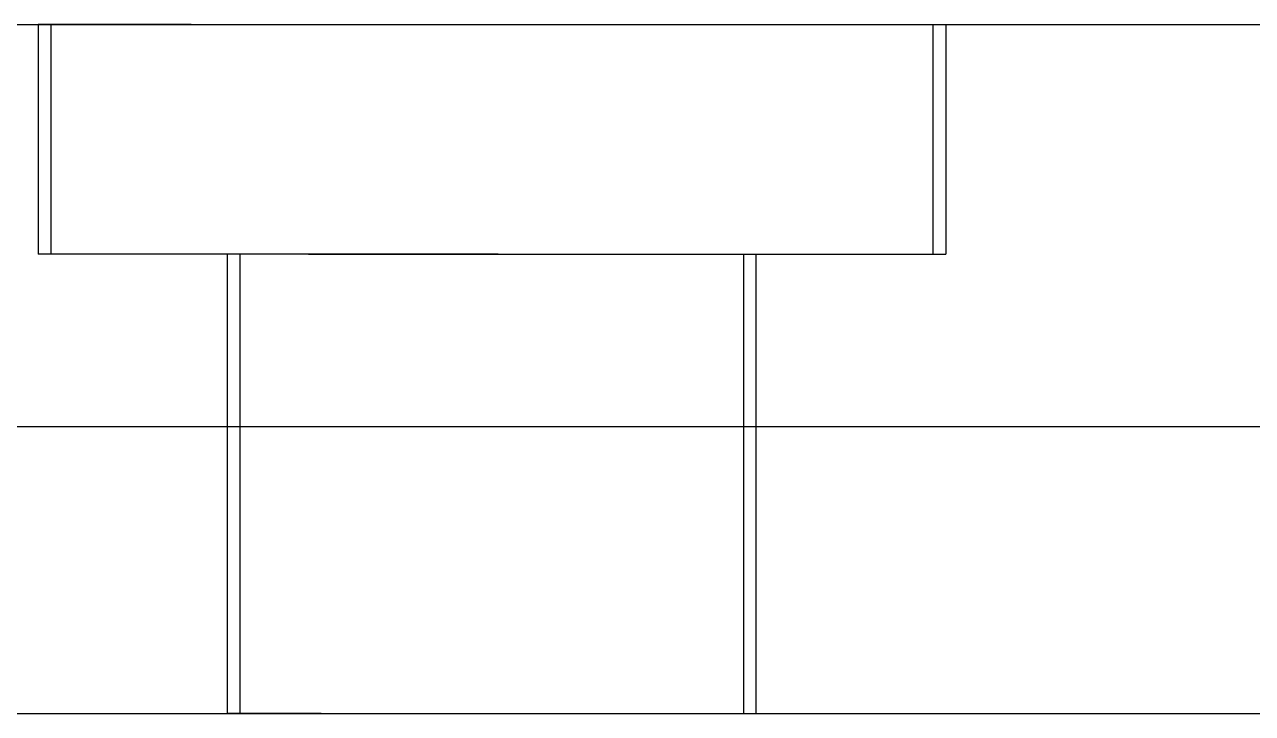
# Model space of a CAD drawing. Header units: millimetres. Extents: x -70 to 246, y -216 to 66.
# Drawn here: x 197.32 to 208.02, y -180 to -174 of the extents above; entities that cross this region are included whole.
import ezdxf

# ---------------------------------------------------------------- set-up
doc = ezdxf.new("R2010")
doc.units = ezdxf.units.MM
doc.layers.add('SIDE_YZ', color=7, linetype='Continuous')

msp = doc.modelspace()

# ---------------------------------------------------------------- linework, layer by layer
at = {"layer": 'SIDE_YZ'}
for p, q in [((195.599, -174), (198.136, -174)), ((196.31, -174), (197.438, -174)), ((197.441, -174), (197.435, -174)), ((197.435, -174), (197.435, -176)), ((197.438, -174), (198.538, -174)), ((197.454, -174), (197.441, -174)), ((197.472, -174), (197.454, -174)), ((197.497, -174), (197.472, -174)), ((197.527, -174), (197.497, -174)), ((197.564, -174), (197.527, -174)), ((197.552, -174), (197.545, -174)), ((197.545, -174), (197.545, -176)), ((197.564, -174), (197.552, -174)), ((197.606, -174), (197.564, -174)), ((197.582, -174), (197.564, -174)), ((197.607, -174), (197.582, -174)), ((197.655, -174), (197.606, -174)), ((197.637, -174), (197.607, -174)), ((197.674, -174), (197.637, -174)), ((197.709, -174), (197.655, -174)), ((197.717, -174), (197.674, -174)), ((197.769, -174), (197.709, -174)), ((197.765, -174), (197.717, -174)), ((197.82, -174), (197.765, -174)), ((197.835, -174), (197.769, -174)), ((197.88, -174), (197.82, -174)), ((197.906, -174), (197.835, -174)), ((197.945, -174), (197.88, -174)), ((197.983, -174), (197.906, -174)), ((198.017, -174), (197.945, -174)), ((198.065, -174), (197.983, -174)), ((198.093, -174), (198.017, -174)), ((198.152, -174), (198.065, -174)), ((198.175, -174), (198.093, -174)), ((198.136, -174), (200.645, -174)), ((198.244, -174), (198.152, -174)), ((198.262, -174), (198.175, -174)), ((198.341, -174), (198.244, -174)), ((198.354, -174), (198.262, -174)), ((198.443, -174), (198.341, -174)), ((198.451, -174), (198.354, -174)), ((198.549, -174), (198.443, -174)), ((198.553, -174), (198.451, -174)), ((198.538, -174), (199.609, -174)), ((198.549, -174), (198.66, -174)), ((198.66, -174), (198.553, -174)), ((198.66, -174), (198.775, -174)), ((198.77, -174), (198.66, -174)), ((198.77, -174), (198.885, -174)), ((198.775, -174), (198.894, -174)), ((198.885, -174), (199.004, -174)), ((198.894, -174), (199.017, -174)), ((199.004, -174), (199.127, -174)), ((199.017, -174), (199.143, -174)), ((199.127, -174), (199.254, -174)), ((199.143, -174), (199.273, -174)), ((199.254, -174), (199.384, -174)), ((199.273, -174), (199.407, -174)), ((199.384, -174), (199.517, -174)), ((199.407, -174), (199.543, -174)), ((199.517, -174), (199.653, -174)), ((199.543, -174), (199.682, -174)), ((199.609, -174), (200.648, -174)), ((199.653, -174), (199.792, -174)), ((199.682, -174), (199.824, -174)), ((199.792, -174), (199.934, -174)), ((199.824, -174), (199.968, -174)), ((199.934, -174), (200.078, -174)), ((199.968, -174), (200.114, -174)), ((200.078, -174), (200.225, -174)), ((200.114, -174), (200.263, -174)), ((200.225, -174), (200.373, -174)), ((200.263, -174), (200.413, -174)), ((200.373, -174), (200.523, -174)), ((200.413, -174), (200.564, -174)), ((200.523, -174), (200.674, -174)), ((200.564, -174), (200.717, -174)), ((200.645, -174), (203.121, -174)), ((200.648, -174), (201.655, -174)), ((200.674, -174), (200.827, -174)), ((200.717, -174), (200.87, -174)), ((200.827, -174), (200.98, -174)), ((200.87, -174), (201.024, -174)), ((200.98, -174), (201.135, -174)), ((201.024, -174), (201.179, -174)), ((201.135, -174), (201.29, -174)), ((201.179, -174), (201.334, -174)), ((201.29, -174), (201.445, -174)), ((201.334, -174), (201.489, -174)), ((201.445, -174), (201.6, -174)), ((201.489, -174), (201.644, -174)), ((201.6, -174), (201.754, -174)), ((201.644, -174), (201.798, -174)), ((201.655, -174), (202.628, -174)), ((201.754, -174), (201.909, -174)), ((201.798, -174), (201.952, -174)), ((201.909, -174), (202.062, -174)), ((201.952, -174), (202.105, -174)), ((202.062, -174), (202.215, -174)), ((202.105, -174), (202.256, -174)), ((202.215, -174), (202.366, -174)), ((202.256, -174), (202.406, -174)), ((202.366, -174), (202.516, -174)), ((202.406, -174), (202.554, -174)), ((202.516, -174), (202.664, -174)), ((202.554, -174), (202.7, -174)), ((202.628, -174), (203.565, -174)), ((202.664, -174), (202.811, -174)), ((202.7, -174), (202.845, -174)), ((202.811, -174), (202.955, -174)), ((202.845, -174), (202.986, -174)), ((202.955, -174), (203.097, -174)), ((202.986, -174), (203.126, -174)), ((203.097, -174), (203.236, -174)), ((203.121, -174), (205.56, -174)), ((203.126, -174), (203.262, -174)), ((203.236, -174), (203.372, -174)), ((203.262, -174), (203.395, -174)), ((203.372, -174), (203.505, -174)), ((203.395, -174), (203.525, -174)), ((203.505, -174), (203.635, -174)), ((203.525, -174), (203.652, -174)), ((203.565, -174), (204.465, -174)), ((203.635, -174), (203.762, -174)), ((203.652, -174), (203.775, -174)), ((203.762, -174), (203.885, -174)), ((203.775, -174), (203.894, -174)), ((203.885, -174), (204.004, -174)), ((203.894, -174), (204.009, -174)), ((204.004, -174), (204.119, -174)), ((204.009, -174), (204.119, -174)), ((204.119, -174), (204.226, -174)), ((204.119, -174), (204.23, -174)), ((204.226, -174), (204.327, -174)), ((204.23, -174), (204.336, -174)), ((204.327, -174), (204.424, -174)), ((204.336, -174), (204.438, -174)), ((204.424, -174), (204.517, -174)), ((204.438, -174), (204.535, -174)), ((204.465, -174), (205.326, -174)), ((204.517, -174), (204.604, -174)), ((204.535, -174), (204.627, -174)), ((204.604, -174), (204.686, -174)), ((204.627, -174), (204.714, -174)), ((204.686, -174), (204.762, -174)), ((204.714, -174), (204.796, -174)), ((204.762, -174), (204.833, -174)), ((204.796, -174), (204.873, -174)), ((204.833, -174), (204.899, -174)), ((204.873, -174), (204.944, -174)), ((204.899, -174), (204.959, -174)), ((204.944, -174), (205.01, -174)), ((204.959, -174), (205.014, -174)), ((205.01, -174), (205.07, -174)), ((205.014, -174), (205.062, -174)), ((205.062, -174), (205.105, -174)), ((205.07, -174), (205.124, -174)), ((205.105, -174), (205.141, -174)), ((205.124, -174), (205.172, -174)), ((205.141, -174), (205.172, -174)), ((205.172, -174), (205.197, -174)), ((205.172, -174), (205.215, -174)), ((205.197, -174), (205.215, -174)), ((205.215, -174), (205.227, -174)), ((205.215, -174), (205.252, -174)), ((205.227, -174), (205.233, -174)), ((205.233, -174), (205.233, -176)), ((205.252, -174), (205.282, -174)), ((205.282, -174), (205.307, -174)), ((205.307, -174), (205.325, -174)), ((205.325, -174), (205.338, -174)), ((205.326, -174), (206.147, -174)), ((205.338, -174), (205.344, -174)), ((205.344, -174), (205.344, -176)), ((205.56, -174), (207.959, -174)), ((206.147, -174), (206.927, -174)), ((206.927, -174), (207.664, -174)), ((207.664, -174), (208.358, -174)), ((207.959, -174), (210.314, -174)), ((197.441, -176), (197.435, -176)), ((197.454, -176), (197.441, -176)), ((197.472, -176), (197.454, -176)), ((197.497, -176), (197.472, -176)), ((197.527, -176), (197.497, -176)), ((197.564, -176), (197.527, -176)), ((197.552, -176), (197.545, -176)), ((197.564, -176), (197.552, -176)), ((197.606, -176), (197.564, -176)), ((197.582, -176), (197.564, -176)), ((197.607, -176), (197.582, -176)), ((197.655, -176), (197.606, -176)), ((197.637, -176), (197.607, -176)), ((197.674, -176), (197.637, -176)), ((197.709, -176), (197.655, -176)), ((197.717, -176), (197.674, -176)), ((197.769, -176), (197.709, -176)), ((197.765, -176), (197.717, -176)), ((197.82, -176), (197.765, -176)), ((197.835, -176), (197.769, -176)), ((197.88, -176), (197.82, -176)), ((197.906, -176), (197.835, -176)), ((197.945, -176), (197.88, -176)), ((197.983, -176), (197.906, -176)), ((198.017, -176), (197.945, -176)), ((198.065, -176), (197.983, -176)), ((198.093, -176), (198.017, -176)), ((198.152, -176), (198.065, -176)), ((198.175, -176), (198.093, -176)), ((198.244, -176), (198.152, -176)), ((198.262, -176), (198.175, -176)), ((198.341, -176), (198.244, -176)), ((198.354, -176), (198.262, -176)), ((198.443, -176), (198.341, -176)), ((198.451, -176), (198.354, -176)), ((198.549, -176), (198.443, -176)), ((198.553, -176), (198.451, -176)), ((198.66, -176), (198.549, -176)), ((198.66, -176), (198.553, -176)), ((198.775, -176), (198.66, -176)), ((198.77, -176), (198.66, -176)), ((198.885, -176), (198.77, -176)), ((198.894, -176), (198.775, -176)), ((199.004, -176), (198.885, -176)), ((199.017, -176), (198.894, -176)), ((199.127, -176), (199.004, -176)), ((199.143, -176), (199.017, -176)), ((199.085, -180), (199.085, -176)), ((199.088, -176), (199.085, -176)), ((199.095, -176), (199.088, -176)), ((199.106, -176), (199.095, -176)), ((199.12, -176), (199.106, -176)), ((199.138, -176), (199.12, -176)), ((199.254, -176), (199.127, -176)), ((199.159, -176), (199.138, -176)), ((199.273, -176), (199.143, -176)), ((199.184, -176), (199.159, -176)), ((199.212, -176), (199.184, -176)), ((199.195, -180), (199.195, -176)), ((199.199, -176), (199.195, -176)), ((199.206, -176), (199.199, -176)), ((199.216, -176), (199.206, -176)), ((199.243, -176), (199.212, -176)), ((199.231, -176), (199.216, -176)), ((199.248, -176), (199.231, -176)), ((199.278, -176), (199.243, -176)), ((199.269, -176), (199.248, -176)), ((199.384, -176), (199.254, -176)), ((199.294, -176), (199.269, -176)), ((199.407, -176), (199.273, -176)), ((199.315, -176), (199.278, -176)), ((199.322, -176), (199.294, -176)), ((199.357, -176), (199.315, -176)), ((199.353, -176), (199.322, -176)), ((199.388, -176), (199.353, -176)), ((199.401, -176), (199.357, -176)), ((199.517, -176), (199.384, -176)), ((199.426, -176), (199.388, -176)), ((199.448, -176), (199.401, -176)), ((199.543, -176), (199.407, -176)), ((199.467, -176), (199.426, -176)), ((199.498, -176), (199.448, -176)), ((199.511, -176), (199.467, -176)), ((199.551, -176), (199.498, -176)), ((199.558, -176), (199.511, -176)), ((199.653, -176), (199.517, -176)), ((199.682, -176), (199.543, -176)), ((199.607, -176), (199.551, -176)), ((199.609, -176), (199.558, -176)), ((199.666, -176), (199.607, -176)), ((199.662, -176), (199.609, -176)), ((199.792, -176), (199.653, -176)), ((199.718, -176), (199.662, -176)), ((199.728, -176), (199.666, -176)), ((199.824, -176), (199.682, -176)), ((199.777, -176), (199.718, -176)), ((199.791, -176), (199.728, -176)), ((199.838, -176), (199.777, -176)), ((199.791, -176), (199.858, -176)), ((199.934, -176), (199.792, -176)), ((199.968, -176), (199.824, -176)), ((199.838, -176), (199.902, -176)), ((199.858, -176), (199.926, -176)), ((199.902, -176), (199.968, -176)), ((199.926, -176), (199.997, -176)), ((200.078, -176), (199.934, -176)), ((200.114, -176), (199.968, -176)), ((199.968, -176), (200.037, -176)), ((199.997, -176), (200.07, -176)), ((200.037, -176), (200.108, -176)), ((200.07, -176), (200.145, -176)), ((200.225, -176), (200.078, -176)), ((200.108, -176), (200.181, -176)), ((200.263, -176), (200.114, -176)), ((200.145, -176), (200.222, -176)), ((200.181, -176), (200.256, -176)), ((200.222, -176), (200.301, -176)), ((200.373, -176), (200.225, -176)), ((200.256, -176), (200.333, -176)), ((200.413, -176), (200.263, -176)), ((200.301, -176), (200.381, -176)), ((200.333, -176), (200.411, -176)), ((200.523, -176), (200.373, -176)), ((200.381, -176), (200.463, -176)), ((200.411, -176), (200.491, -176)), ((200.564, -176), (200.413, -176)), ((200.463, -176), (200.546, -176)), ((200.491, -176), (200.573, -176)), ((200.674, -176), (200.523, -176)), ((200.546, -176), (200.63, -176)), ((200.717, -176), (200.564, -176)), ((200.573, -176), (200.656, -176)), ((200.63, -176), (200.716, -176)), ((200.656, -176), (200.741, -176)), ((200.827, -176), (200.674, -176)), ((200.716, -176), (200.802, -176)), ((200.87, -176), (200.717, -176)), ((200.741, -176), (200.826, -176)), ((200.802, -176), (200.89, -176)), ((200.826, -176), (200.913, -176)), ((200.98, -176), (200.827, -176)), ((201.024, -176), (200.87, -176)), ((200.89, -176), (200.978, -176)), ((200.913, -176), (201, -176)), ((200.978, -176), (201.066, -176)), ((201.135, -176), (200.98, -176)), ((201, -176), (201.088, -176)), ((201.179, -176), (201.024, -176)), ((201.066, -176), (201.155, -176)), ((201.088, -176), (201.177, -176)), ((201.29, -176), (201.135, -176)), ((201.155, -176), (201.245, -176)), ((201.177, -176), (201.266, -176)), ((201.334, -176), (201.179, -176)), ((201.245, -176), (201.334, -176)), ((201.266, -176), (201.355, -176)), ((201.445, -176), (201.29, -176)), ((201.334, -176), (201.489, -176)), ((201.334, -176), (201.424, -176)), ((201.355, -176), (201.445, -176)), ((201.424, -176), (201.513, -176)), ((201.445, -176), (201.6, -176)), ((201.445, -176), (201.534, -176)), ((201.489, -176), (201.644, -176)), ((201.513, -176), (201.602, -176)), ((201.534, -176), (201.623, -176)), ((201.6, -176), (201.754, -176)), ((201.602, -176), (201.691, -176)), ((201.623, -176), (201.712, -176)), ((201.644, -176), (201.798, -176)), ((201.691, -176), (201.779, -176)), ((201.712, -176), (201.801, -176)), ((201.754, -176), (201.909, -176)), ((201.779, -176), (201.866, -176)), ((201.798, -176), (201.952, -176)), ((201.801, -176), (201.889, -176)), ((201.866, -176), (201.953, -176)), ((201.889, -176), (201.976, -176)), ((201.909, -176), (202.062, -176)), ((201.952, -176), (202.105, -176)), ((201.953, -176), (202.038, -176)), ((201.976, -176), (202.063, -176)), ((202.038, -176), (202.122, -176)), ((202.062, -176), (202.215, -176)), ((202.063, -176), (202.148, -176)), ((202.105, -176), (202.256, -176)), ((202.122, -176), (202.206, -176)), ((202.148, -176), (202.233, -176)), ((202.206, -176), (202.287, -176)), ((202.215, -176), (202.366, -176)), ((202.233, -176), (202.316, -176)), ((202.256, -176), (202.406, -176)), ((202.287, -176), (202.368, -176)), ((202.316, -176), (202.398, -176)), ((202.366, -176), (202.516, -176)), ((202.368, -176), (202.446, -176)), ((202.398, -176), (202.478, -176)), ((202.406, -176), (202.554, -176)), ((202.446, -176), (202.523, -176)), ((202.478, -176), (202.557, -176)), ((202.516, -176), (202.664, -176)), ((202.523, -176), (202.598, -176)), ((202.554, -176), (202.7, -176)), ((202.557, -176), (202.634, -176)), ((202.598, -176), (202.671, -176)), ((202.634, -176), (202.709, -176)), ((202.664, -176), (202.811, -176)), ((202.671, -176), (202.742, -176)), ((202.7, -176), (202.845, -176)), ((202.709, -176), (202.782, -176)), ((202.742, -176), (202.811, -176)), ((202.782, -176), (202.852, -176)), ((202.811, -176), (202.955, -176)), ((202.811, -176), (202.877, -176)), ((202.845, -176), (202.986, -176)), ((202.852, -176), (202.921, -176)), ((202.877, -176), (202.941, -176)), ((202.921, -176), (202.987, -176)), ((202.941, -176), (203.002, -176)), ((202.955, -176), (203.097, -176)), ((202.986, -176), (203.126, -176)), ((202.987, -176), (203.051, -176)), ((203.002, -176), (203.061, -176)), ((203.051, -176), (203.113, -176)), ((203.061, -176), (203.117, -176)), ((203.097, -176), (203.236, -176)), ((203.113, -176), (203.171, -176)), ((203.117, -176), (203.17, -176)), ((203.126, -176), (203.262, -176)), ((203.17, -176), (203.22, -176)), ((203.171, -176), (203.227, -176)), ((203.22, -176), (203.268, -176)), ((203.227, -176), (203.281, -176)), ((203.236, -176), (203.372, -176)), ((203.262, -176), (203.395, -176)), ((203.268, -176), (203.312, -176)), ((203.281, -176), (203.331, -176)), ((203.312, -176), (203.353, -176)), ((203.331, -176), (203.378, -176)), ((203.353, -176), (203.391, -176)), ((203.372, -176), (203.505, -176)), ((203.378, -176), (203.422, -176)), ((203.391, -176), (203.426, -176)), ((203.395, -176), (203.525, -176)), ((203.422, -176), (203.463, -176)), ((203.426, -176), (203.457, -176)), ((203.457, -176), (203.485, -176)), ((203.463, -176), (203.501, -176)), ((203.485, -176), (203.51, -176)), ((203.501, -176), (203.536, -176)), ((203.505, -176), (203.635, -176)), ((203.51, -176), (203.531, -176)), ((203.525, -176), (203.652, -176)), ((203.531, -176), (203.548, -176)), ((203.536, -176), (203.567, -176)), ((203.548, -176), (203.563, -176)), ((203.563, -176), (203.573, -176)), ((203.567, -176), (203.595, -176)), ((203.573, -176), (203.58, -176)), ((203.58, -176), (203.584, -176)), ((203.584, -180), (203.584, -176)), ((203.595, -176), (203.62, -176)), ((203.62, -176), (203.641, -176)), ((203.635, -176), (203.762, -176)), ((203.641, -176), (203.659, -176)), ((203.652, -176), (203.775, -176)), ((203.659, -176), (203.673, -176)), ((203.673, -176), (203.683, -176)), ((203.683, -176), (203.691, -176)), ((203.691, -176), (203.694, -176)), ((203.694, -180), (203.694, -176)), ((203.762, -176), (203.885, -176)), ((203.775, -176), (203.894, -176)), ((203.885, -176), (204.004, -176)), ((203.894, -176), (204.009, -176)), ((204.004, -176), (204.119, -176)), ((204.009, -176), (204.119, -176)), ((204.119, -176), (204.226, -176)), ((204.119, -176), (204.23, -176)), ((204.226, -176), (204.327, -176)), ((204.23, -176), (204.336, -176)), ((204.327, -176), (204.424, -176)), ((204.336, -176), (204.438, -176)), ((204.424, -176), (204.517, -176)), ((204.438, -176), (204.535, -176)), ((204.517, -176), (204.604, -176)), ((204.535, -176), (204.627, -176)), ((204.604, -176), (204.686, -176)), ((204.627, -176), (204.714, -176)), ((204.686, -176), (204.762, -176)), ((204.714, -176), (204.796, -176)), ((204.762, -176), (204.833, -176)), ((204.796, -176), (204.873, -176)), ((204.833, -176), (204.899, -176)), ((204.873, -176), (204.944, -176)), ((204.899, -176), (204.959, -176)), ((204.944, -176), (205.01, -176)), ((204.959, -176), (205.014, -176)), ((205.01, -176), (205.07, -176)), ((205.014, -176), (205.062, -176)), ((205.062, -176), (205.105, -176)), ((205.07, -176), (205.124, -176)), ((205.105, -176), (205.141, -176)), ((205.124, -176), (205.172, -176)), ((205.141, -176), (205.172, -176)), ((205.172, -176), (205.197, -176)), ((205.172, -176), (205.215, -176)), ((205.197, -176), (205.215, -176)), ((205.215, -176), (205.227, -176)), ((205.215, -176), (205.252, -176)), ((205.227, -176), (205.233, -176)), ((205.252, -176), (205.282, -176)), ((205.282, -176), (205.307, -176)), ((205.307, -176), (205.325, -176)), ((205.325, -176), (205.338, -176)), ((205.338, -176), (205.344, -176)), ((196.31, -177.5), (197.438, -177.5)), ((197.2, -177.5), (198.389, -177.5)), ((197.438, -177.5), (198.538, -177.5)), ((198.389, -177.5), (199.549, -177.5)), ((198.538, -177.5), (199.609, -177.5)), ((199.549, -177.5), (200.678, -177.5)), ((199.609, -177.5), (200.648, -177.5)), ((200.648, -177.5), (201.655, -177.5)), ((200.678, -177.5), (201.775, -177.5)), ((201.655, -177.5), (202.628, -177.5)), ((201.775, -177.5), (202.837, -177.5)), ((202.628, -177.5), (203.565, -177.5)), ((202.837, -177.5), (203.863, -177.5)), ((203.565, -177.5), (204.465, -177.5)), ((203.863, -177.5), (204.851, -177.5)), ((204.465, -177.5), (205.326, -177.5)), ((204.851, -177.5), (205.8, -177.5)), ((205.326, -177.5), (206.147, -177.5)), ((205.8, -177.5), (206.708, -177.5)), ((206.147, -177.5), (206.927, -177.5)), ((206.708, -177.5), (207.574, -177.5)), ((206.927, -177.5), (207.664, -177.5)), ((207.574, -177.5), (208.396, -177.5)), ((207.664, -177.5), (208.358, -177.5)), ((195.599, -180), (198.136, -180)), ((197.2, -180), (198.389, -180)), ((198.136, -180), (200.645, -180)), ((198.389, -180), (199.549, -180)), ((199.088, -180), (199.085, -180)), ((199.095, -180), (199.088, -180)), ((199.106, -180), (199.095, -180)), ((199.12, -180), (199.106, -180)), ((199.138, -180), (199.12, -180)), ((199.159, -180), (199.138, -180)), ((199.184, -180), (199.159, -180)), ((199.212, -180), (199.184, -180)), ((199.199, -180), (199.195, -180)), ((199.206, -180), (199.199, -180)), ((199.216, -180), (199.206, -180)), ((199.243, -180), (199.212, -180)), ((199.231, -180), (199.216, -180)), ((199.248, -180), (199.231, -180)), ((199.278, -180), (199.243, -180)), ((199.269, -180), (199.248, -180)), ((199.294, -180), (199.269, -180)), ((199.315, -180), (199.278, -180)), ((199.322, -180), (199.294, -180)), ((199.357, -180), (199.315, -180)), ((199.353, -180), (199.322, -180)), ((199.388, -180), (199.353, -180)), ((199.401, -180), (199.357, -180)), ((199.426, -180), (199.388, -180)), ((199.448, -180), (199.401, -180)), ((199.467, -180), (199.426, -180)), ((199.498, -180), (199.448, -180)), ((199.511, -180), (199.467, -180)), ((199.551, -180), (199.498, -180)), ((199.558, -180), (199.511, -180)), ((199.549, -180), (200.678, -180)), ((199.607, -180), (199.551, -180)), ((199.609, -180), (199.558, -180)), ((199.666, -180), (199.607, -180)), ((199.662, -180), (199.609, -180)), ((199.718, -180), (199.662, -180)), ((199.728, -180), (199.666, -180)), ((199.777, -180), (199.718, -180)), ((199.728, -180), (199.791, -180)), ((199.838, -180), (199.777, -180)), ((199.791, -180), (199.858, -180)), ((199.902, -180), (199.838, -180)), ((199.858, -180), (199.926, -180)), ((199.902, -180), (199.968, -180)), ((199.926, -180), (199.997, -180)), ((199.968, -180), (200.037, -180)), ((199.997, -180), (200.07, -180)), ((200.037, -180), (200.108, -180)), ((200.07, -180), (200.145, -180)), ((200.108, -180), (200.181, -180)), ((200.145, -180), (200.222, -180)), ((200.181, -180), (200.256, -180)), ((200.222, -180), (200.301, -180)), ((200.256, -180), (200.333, -180)), ((200.301, -180), (200.381, -180)), ((200.333, -180), (200.411, -180)), ((200.381, -180), (200.463, -180)), ((200.411, -180), (200.491, -180)), ((200.463, -180), (200.546, -180)), ((200.491, -180), (200.573, -180)), ((200.546, -180), (200.63, -180)), ((200.573, -180), (200.656, -180)), ((200.63, -180), (200.716, -180)), ((200.645, -180), (203.121, -180)), ((200.656, -180), (200.741, -180)), ((200.678, -180), (201.775, -180)), ((200.716, -180), (200.802, -180)), ((200.741, -180), (200.826, -180)), ((200.802, -180), (200.89, -180)), ((200.826, -180), (200.913, -180)), ((200.89, -180), (200.978, -180)), ((200.913, -180), (201, -180)), ((200.978, -180), (201.066, -180)), ((201, -180), (201.088, -180)), ((201.066, -180), (201.155, -180)), ((201.088, -180), (201.177, -180)), ((201.155, -180), (201.245, -180)), ((201.177, -180), (201.266, -180)), ((201.245, -180), (201.334, -180)), ((201.266, -180), (201.355, -180)), ((201.334, -180), (201.424, -180)), ((201.355, -180), (201.445, -180)), ((201.424, -180), (201.513, -180)), ((201.445, -180), (201.534, -180)), ((201.513, -180), (201.602, -180)), ((201.534, -180), (201.623, -180)), ((201.602, -180), (201.691, -180)), ((201.623, -180), (201.712, -180)), ((201.691, -180), (201.779, -180)), ((201.712, -180), (201.801, -180)), ((201.775, -180), (202.837, -180)), ((201.779, -180), (201.866, -180)), ((201.801, -180), (201.889, -180)), ((201.866, -180), (201.953, -180)), ((201.889, -180), (201.976, -180)), ((201.953, -180), (202.038, -180)), ((201.976, -180), (202.063, -180)), ((202.038, -180), (202.122, -180)), ((202.063, -180), (202.148, -180)), ((202.122, -180), (202.206, -180)), ((202.148, -180), (202.233, -180)), ((202.206, -180), (202.287, -180)), ((202.233, -180), (202.316, -180)), ((202.287, -180), (202.368, -180)), ((202.316, -180), (202.398, -180)), ((202.368, -180), (202.446, -180)), ((202.398, -180), (202.478, -180)), ((202.446, -180), (202.523, -180)), ((202.478, -180), (202.557, -180)), ((202.523, -180), (202.598, -180)), ((202.557, -180), (202.634, -180)), ((202.598, -180), (202.671, -180)), ((202.634, -180), (202.709, -180)), ((202.671, -180), (202.742, -180)), ((202.709, -180), (202.782, -180)), ((202.742, -180), (202.811, -180)), ((202.782, -180), (202.852, -180)), ((202.811, -180), (202.877, -180)), ((202.837, -180), (203.863, -180)), ((202.852, -180), (202.921, -180)), ((202.877, -180), (202.941, -180)), ((202.921, -180), (202.987, -180)), ((202.941, -180), (203.002, -180)), ((202.987, -180), (203.051, -180)), ((203.002, -180), (203.061, -180)), ((203.051, -180), (203.113, -180)), ((203.061, -180), (203.117, -180)), ((203.113, -180), (203.171, -180)), ((203.117, -180), (203.17, -180)), ((203.121, -180), (205.56, -180)), ((203.17, -180), (203.22, -180)), ((203.171, -180), (203.227, -180)), ((203.22, -180), (203.268, -180)), ((203.227, -180), (203.281, -180)), ((203.268, -180), (203.312, -180)), ((203.281, -180), (203.331, -180)), ((203.312, -180), (203.353, -180)), ((203.331, -180), (203.378, -180)), ((203.353, -180), (203.391, -180)), ((203.378, -180), (203.422, -180)), ((203.391, -180), (203.426, -180)), ((203.422, -180), (203.463, -180)), ((203.426, -180), (203.457, -180)), ((203.457, -180), (203.485, -180)), ((203.463, -180), (203.501, -180)), ((203.485, -180), (203.51, -180)), ((203.501, -180), (203.536, -180)), ((203.51, -180), (203.531, -180)), ((203.531, -180), (203.548, -180)), ((203.536, -180), (203.567, -180)), ((203.548, -180), (203.563, -180)), ((203.563, -180), (203.573, -180)), ((203.567, -180), (203.595, -180)), ((203.573, -180), (203.58, -180)), ((203.58, -180), (203.584, -180)), ((203.595, -180), (203.62, -180)), ((203.62, -180), (203.641, -180)), ((203.641, -180), (203.659, -180)), ((203.659, -180), (203.673, -180)), ((203.673, -180), (203.683, -180)), ((203.683, -180), (203.691, -180)), ((203.691, -180), (203.694, -180)), ((203.863, -180), (204.851, -180)), ((204.851, -180), (205.8, -180)), ((205.56, -180), (207.959, -180)), ((205.8, -180), (206.708, -180)), ((206.708, -180), (207.574, -180)), ((207.574, -180), (208.396, -180)), ((207.959, -180), (210.314, -180))]:
    msp.add_line(p, q, dxfattribs=at)

doc.saveas('drawing.dxf')
